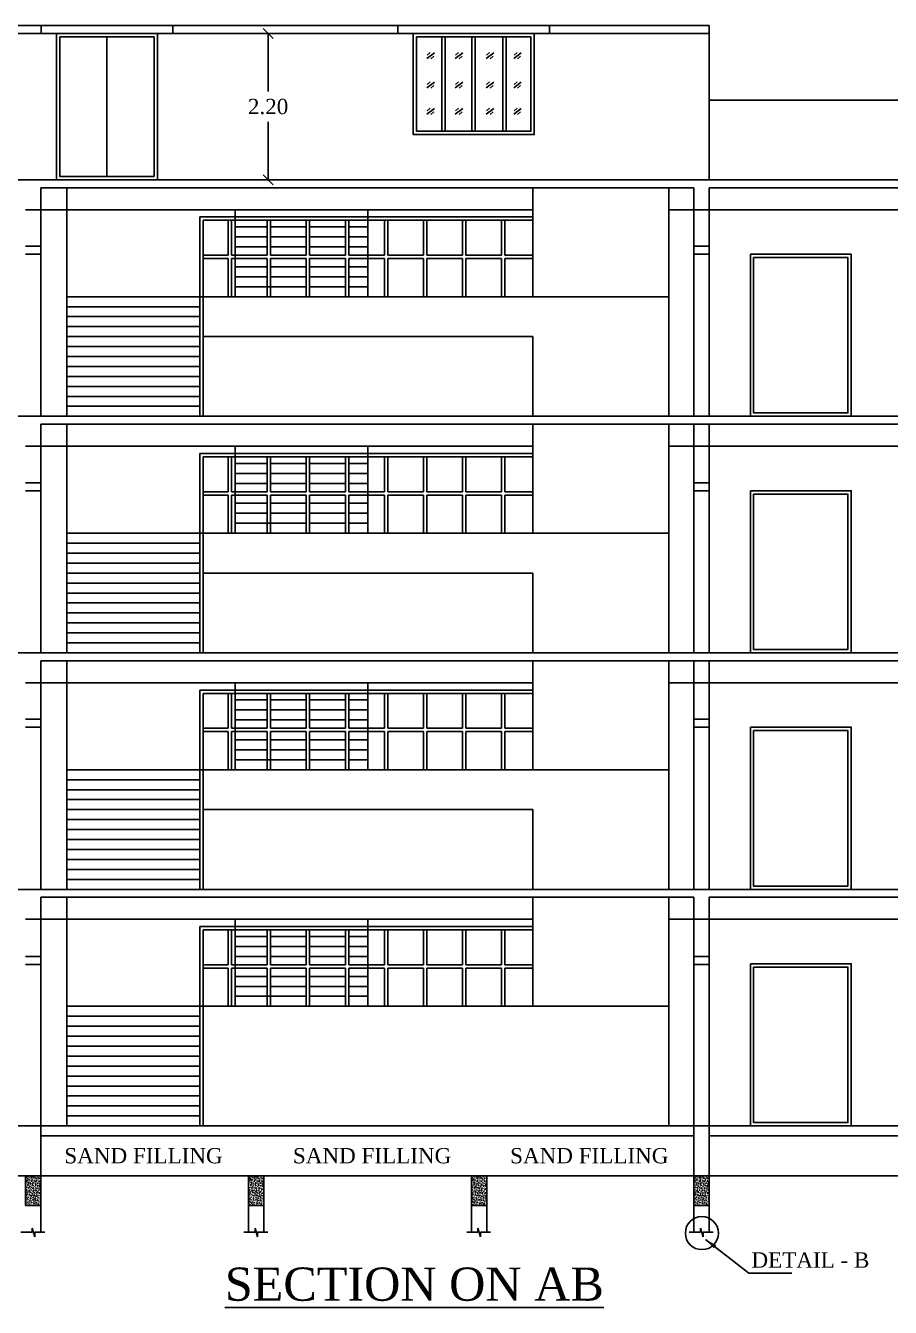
# Model space of a CAD drawing. Header units: metres. Extents: x -53 to 471, y -924 to -843.
# Drawn here: x 413.02 to 426.04, y -886.23 to -866.94 of the extents above; entities that cross this region are included whole.
import ezdxf
from ezdxf.enums import TextEntityAlignment as Align

# ---------------------------------------------------------------- set-up
doc = ezdxf.new("R2010")
doc.units = ezdxf.units.M
doc.header["$MEASUREMENT"] = 0
doc.header["$PDMODE"] = 3
doc.layers.get('DEFPOINTS').update_dxf_attribs({"lineweight": 5})
doc.layers.add('BLK_1_STAIR_HEADROOM', color=1, linetype='Continuous')
doc.styles.add('Isa-', font='times.ttf')
doc.styles.get("Standard").update_dxf_attribs({"font": 'arial.ttf'})
doc.styles.add('STYLE2', font='times.ttf')
doc.dimstyles.new('ISO-25', dxfattribs={"dimscale": 0, "dimtxt": 0.23, "dimasz": 0.15, "dimexe": 1.25, "dimexo": 0.625, "dimgap": 0.11, "dimtad": 0, "dimtih": 1, "dimtoh": 1, "dimzin": 1, "dimdsep": 46, "dimtxsty": 'STYLE2', "dimblk": 'OBLIQUE', "dimcen": 0, "dimse1": 1, "dimse2": 1, "dimclrd": 1, "dimclrt": 3, "dimadec": 0, "dimazin": 2, "dimtfac": 1, "dimtix": 1, "dimtofl": 0, "dimtmove": 0, "dimatfit": 3, "dimfxl": 0, "dimtolj": 1, "dimarcsym": 0})
doc.dimstyles.get("Standard").update_dxf_attribs({"dimtxt": 0.18, "dimasz": 0.18, "dimexe": 0.18, "dimexo": 0.0625, "dimgap": 0.09, "dimtad": 0, "dimtih": 1, "dimtoh": 1, "dimdec": 4, "dimzin": 0, "dimdsep": 46, "dimtxsty": 'Standard', "dimcen": 0.09, "dimadec": 0, "dimazin": 0, "dimtfac": 1, "dimtdec": 4, "dimtofl": 0, "dimtmove": 0, "dimatfit": 3, "dimfxl": 0, "dimtolj": 1, "dimtzin": 0, "dimarcsym": 0})

# ---------------------------------------------------------------- blocks, each defined once
blk = doc.blocks.new('_Oblique')
at = {"color": 0, "linetype": 'ByBlock', "lineweight": -2}
blk.add_line((-0.5, -0.5), (0.5, 0.5), dxfattribs=at)
blk = doc.blocks.new('*D835')
at = {"layer": 'BLK_1_STAIR_HEADROOM', "color": 1, "lineweight": -2}
for p, q in [((416.672, -867.057), (416.672, -867.93)), ((416.672, -869.257), (416.672, -868.384))]:
    blk.add_line(p, q, dxfattribs=at)
at = {"layer": 'DEFPOINTS', "color": 0}
for p in [(416.574, -867.057), (416.574, -869.257), (416.672, -869.257)]:
    blk.add_point(p, dxfattribs=at)
at = {"layer": 'BLK_1_STAIR_HEADROOM', "color": 1, "lineweight": -2, "xscale": 0.15, "yscale": 0.15, "zscale": 0.15}
for p, rotation in [((416.672, -867.057), 90), ((416.672, -869.257), 270)]:
    blk.add_blockref('_Oblique', p, dxfattribs=dict(at, rotation=rotation))
at = {"layer": 'BLK_1_STAIR_HEADROOM', "color": 3, "insert": (416.672, -868.157), "char_height": 0.23, "attachment_point": 5, "style": 'STYLE2'}
blk.add_mtext('\\A1;2.20', dxfattribs=at)

msp = doc.modelspace()

# ---------------------------------------------------------------- hatches: boundary and pattern name
at = {"lineweight": -3}
h = msp.add_hatch(dxfattribs=at)
h.set_pattern_fill('AR-CONC', scale=0.005, style=0)
h.set_pattern_definition([(50, (-9234.29468, -955.316533), (0.03586300913, -0.00313760675), [0.00375, -0.04125]), (355, (-9234.29468, -955.316533), (-0.00693756668, 0.03760960669), [0.003, -0.033]), (100.4514, (-9234.29169, -955.316794), (0.02892546909, 0.0344719771), [0.0031870095, -0.0350571056]), (46.1842, (-9234.29468, -955.306533), (0.05336205243, -0.00827595072), [0.005625, -0.061875]), (96.6356, (-9234.290233, -955.30722), (0.04673313528, 0.04870589355), [0.0047805144, -0.05258565]), (351.1842, (-9234.29468, -955.30653), (0.04673309726, 0.04870593005), [0.0045, -0.0495]), (21, (-9234.28968, -955.309033), (0.02984535261, -0.02013094453), [0.00375, -0.04125]), (326, (-9234.28968, -955.309033), (0.0121657666, 0.03625750225), [0.003, -0.033]), (71.4514, (-9234.287193, -955.31071), (0.04201113143, 0.01612652484), [0.0031870095, -0.0350571056]), (37.5, (-9234.29468, -955.316533), (0.000607992766, 0.016644692692), [0, -0.0326, 0, -0.0335, 0, -0.033125]), (7.5, (-9234.29468, -955.316533), (0.013153476872, 0.019720585594), [0, -0.0191, 0, -0.03185, 0, -0.012625]), (327.5, (-9234.30583, -955.316533), (0.026691121809, -0.001127743587), [0, -0.0125, 0, -0.039, 0, -0.05175]), (317.5, (-9234.31083, -955.316533), (0.029159308467, 0.005005249117), [0, -0.01625, 0, -0.0259, 0, -0.03675])])
h.paths.add_polyline_path([(413.02195, -884.69712), (413.25195, -884.69712), (413.25195, -884.24712), (413.02195, -884.24712)])
h = msp.add_hatch(dxfattribs=at)
h.set_pattern_fill('AR-CONC', scale=0.005, style=0)
h.set_pattern_definition([(50, (-9230.93968, -955.316533), (0.03586300913, -0.00313760675), [0.00375, -0.04125]), (355, (-9230.93968, -955.316533), (-0.00693756668, 0.03760960669), [0.003, -0.033]), (100.4514, (-9230.93669, -955.316794), (0.02892546909, 0.0344719771), [0.0031870095, -0.0350571056]), (46.1842, (-9230.93968, -955.306533), (0.05336205243, -0.00827595072), [0.005625, -0.061875]), (96.6356, (-9230.935233, -955.30722), (0.04673313528, 0.04870589355), [0.0047805144, -0.05258565]), (351.1842, (-9230.93968, -955.30653), (0.04673309726, 0.04870593005), [0.0045, -0.0495]), (21, (-9230.93468, -955.309033), (0.02984535261, -0.02013094453), [0.00375, -0.04125]), (326, (-9230.93468, -955.309033), (0.0121657666, 0.03625750225), [0.003, -0.033]), (71.4514, (-9230.932193, -955.31071), (0.04201113143, 0.01612652484), [0.0031870095, -0.0350571056]), (37.5, (-9230.93968, -955.316533), (0.000607992766, 0.016644692692), [0, -0.0326, 0, -0.0335, 0, -0.033125]), (7.5, (-9230.93968, -955.316533), (0.013153476872, 0.019720585594), [0, -0.0191, 0, -0.03185, 0, -0.012625]), (327.5, (-9230.95083, -955.316533), (0.026691121809, -0.001127743587), [0, -0.0125, 0, -0.039, 0, -0.05175]), (317.5, (-9230.95583, -955.316533), (0.029159308467, 0.005005249117), [0, -0.01625, 0, -0.0259, 0, -0.03675])])
h.paths.add_polyline_path([(416.37695, -884.69712), (416.60695, -884.69712), (416.60695, -884.24712), (416.37695, -884.24712)])
h = msp.add_hatch(dxfattribs=at)
h.set_pattern_fill('AR-CONC', scale=0.005, style=0)
h.set_pattern_definition([(50, (-9227.58468, -955.316533), (0.03586300913, -0.00313760675), [0.00375, -0.04125]), (355, (-9227.58468, -955.316533), (-0.00693756668, 0.03760960669), [0.003, -0.033]), (100.4514, (-9227.58169, -955.316794), (0.02892546909, 0.0344719771), [0.0031870095, -0.0350571056]), (46.1842, (-9227.58468, -955.306533), (0.05336205243, -0.00827595072), [0.005625, -0.061875]), (96.6356, (-9227.580233, -955.30722), (0.04673313528, 0.04870589355), [0.0047805144, -0.05258565]), (351.1842, (-9227.58468, -955.30653), (0.04673309726, 0.04870593005), [0.0045, -0.0495]), (21, (-9227.57968, -955.309033), (0.02984535261, -0.02013094453), [0.00375, -0.04125]), (326, (-9227.57968, -955.309033), (0.0121657666, 0.03625750225), [0.003, -0.033]), (71.4514, (-9227.577193, -955.31071), (0.04201113143, 0.01612652484), [0.0031870095, -0.0350571056]), (37.5, (-9227.58468, -955.316533), (0.000607992766, 0.016644692692), [0, -0.0326, 0, -0.0335, 0, -0.033125]), (7.5, (-9227.58468, -955.316533), (0.013153476872, 0.019720585594), [0, -0.0191, 0, -0.03185, 0, -0.012625]), (327.5, (-9227.59583, -955.316533), (0.026691121809, -0.001127743587), [0, -0.0125, 0, -0.039, 0, -0.05175]), (317.5, (-9227.60083, -955.316533), (0.029159308467, 0.005005249117), [0, -0.01625, 0, -0.0259, 0, -0.03675])])
h.paths.add_polyline_path([(419.73195, -884.69712), (419.96195, -884.69712), (419.96195, -884.24712), (419.73195, -884.24712)])
h = msp.add_hatch(dxfattribs=at)
h.set_pattern_fill('AR-CONC', scale=0.005, style=0)
h.set_pattern_definition([(50, (-9224.23468, -955.316533), (0.03586300913, -0.00313760675), [0.00375, -0.04125]), (355, (-9224.23468, -955.316533), (-0.00693756668, 0.03760960669), [0.003, -0.033]), (100.4514, (-9224.23169, -955.316794), (0.02892546909, 0.0344719771), [0.0031870095, -0.0350571056]), (46.1842, (-9224.23468, -955.306533), (0.05336205243, -0.00827595072), [0.005625, -0.061875]), (96.6356, (-9224.230233, -955.30722), (0.04673313528, 0.04870589355), [0.0047805144, -0.05258565]), (351.1842, (-9224.23468, -955.30653), (0.04673309726, 0.04870593005), [0.0045, -0.0495]), (21, (-9224.22968, -955.309033), (0.02984535261, -0.02013094453), [0.00375, -0.04125]), (326, (-9224.22968, -955.309033), (0.0121657666, 0.03625750225), [0.003, -0.033]), (71.4514, (-9224.227193, -955.31071), (0.04201113143, 0.01612652484), [0.0031870095, -0.0350571056]), (37.5, (-9224.23468, -955.316533), (0.000607992766, 0.016644692692), [0, -0.0326, 0, -0.0335, 0, -0.033125]), (7.5, (-9224.23468, -955.316533), (0.013153476872, 0.019720585594), [0, -0.0191, 0, -0.03185, 0, -0.012625]), (327.5, (-9224.24583, -955.316533), (0.026691121809, -0.001127743587), [0, -0.0125, 0, -0.039, 0, -0.05175]), (317.5, (-9224.25083, -955.316533), (0.029159308467, 0.005005249117), [0, -0.01625, 0, -0.0259, 0, -0.03675])])
h.paths.add_polyline_path([(423.08195, -884.69712), (423.31195, -884.69712), (423.31195, -884.24712), (423.08195, -884.24712)])

# ---------------------------------------------------------------- linework, layer by layer
at = {"color": 4, "ltscale": 3}
for p, q in [((411.05195, -866.93712), (423.31195, -866.93712)), ((423.31195, -866.93712), (423.31195, -869.25712)), ((411.05195, -867.05712), (423.31195, -867.05712))]:
    msp.add_line(p, q, dxfattribs=at)
at = {"color": 3, "lineweight": -3}
for p, q in [((414.24556, -867.10712), (414.24556, -869.20712)), ((413.02195, -870.25712), (413.25195, -870.25712)), ((413.02195, -870.37712), (413.25195, -870.37712)), ((423.08195, -870.25712), (423.31195, -870.25712)), ((423.08195, -870.37712), (423.31195, -870.37712)), ((413.02195, -873.81712), (413.25195, -873.81712)), ((423.08195, -873.81712), (423.31195, -873.81712)), ((413.02195, -873.93712), (413.25195, -873.93712)), ((423.08195, -873.93712), (423.31195, -873.93712)), ((413.02195, -877.37712), (413.25195, -877.37712)), ((423.08195, -877.37712), (423.31195, -877.37712)), ((413.02195, -877.49712), (413.25195, -877.49712)), ((423.08195, -877.49712), (423.31195, -877.49712)), ((413.02195, -880.94712), (413.25195, -880.94712)), ((423.08195, -880.94712), (423.31195, -880.94712)), ((413.02195, -881.06712), (413.25195, -881.06712)), ((423.08195, -881.06712), (423.31195, -881.06712))]:
    msp.add_line(p, q, dxfattribs=at)
at = {"color": 50}
for p, q in [((419.28655, -868.52712), (419.28655, -867.10712)), ((419.33655, -868.52712), (419.33655, -867.10712)), ((419.74065, -868.52712), (419.74065, -867.10712)), ((419.79065, -868.52712), (419.79065, -867.10712)), ((420.2071, -868.52712), (420.2071, -867.10712)), ((420.2571, -868.52712), (420.2571, -867.10712))]:
    msp.add_line(p, q, dxfattribs=at)
for p, q in [((419.06092, -867.43111), (419.17528, -867.34694)), ((419.06643, -867.3821), (419.11182, -867.33972)), ((419.48865, -867.43111), (419.60302, -867.34694)), ((419.49417, -867.3821), (419.53955, -867.33972)), ((419.95511, -867.43111), (420.06948, -867.34694)), ((419.96062, -867.3821), (420.00601, -867.33972)), ((420.3686, -867.43111), (420.48297, -867.34694)), ((420.37412, -867.3821), (420.4195, -867.33972)), ((419.11971, -867.43532), (419.16411, -867.39688)), ((419.54745, -867.43532), (419.59185, -867.39688)), ((420.0139, -867.43532), (420.0583, -867.39688)), ((420.42739, -867.43532), (420.47179, -867.39688)), ((419.06092, -867.87219), (419.17528, -867.78801)), ((419.06643, -867.82317), (419.11182, -867.78079)), ((419.11971, -867.8764), (419.16411, -867.83796)), ((419.48865, -867.87219), (419.60302, -867.78801)), ((419.49417, -867.82317), (419.53955, -867.78079)), ((419.54745, -867.8764), (419.59185, -867.83796)), ((419.95511, -867.87219), (420.06948, -867.78801)), ((419.96062, -867.82317), (420.00601, -867.78079)), ((420.0139, -867.8764), (420.0583, -867.83796)), ((420.3686, -867.87219), (420.48297, -867.78801)), ((420.37412, -867.82317), (420.4195, -867.78079)), ((420.42739, -867.8764), (420.47179, -867.83796)), ((419.06092, -868.26827), (419.17528, -868.1841)), ((419.06643, -868.21926), (419.11182, -868.17688)), ((419.11971, -868.27248), (419.16411, -868.23405)), ((419.48865, -868.26827), (419.60302, -868.1841)), ((419.49417, -868.21926), (419.53955, -868.17688)), ((419.54745, -868.27248), (419.59185, -868.23405)), ((419.95511, -868.26827), (420.06948, -868.1841)), ((419.96062, -868.21926), (420.00601, -868.17688)), ((420.0139, -868.27248), (420.0583, -868.23405)), ((420.3686, -868.26827), (420.48297, -868.1841)), ((420.37412, -868.21926), (420.4195, -868.17688)), ((420.42739, -868.27248), (420.47179, -868.23405))]:
    msp.add_line(p, q)
at = {"lineweight": -3}
for p, q in [((423.31195, -868.05712), (433.38195, -868.05712)), ((391.22195, -869.25712), (445.12195, -869.25712)), ((413.25195, -869.37712), (423.08195, -869.37712)), ((413.25195, -872.81712), (413.25195, -869.37712)), ((413.64195, -872.81712), (413.64195, -869.37712)), ((420.65524, -869.37712), (420.65524, -871.01712)), ((422.70524, -869.37712), (422.70524, -872.81712)), ((423.08195, -872.81712), (423.08195, -869.37712)), ((423.31195, -872.81712), (423.31195, -869.37712)), ((423.31195, -869.37712), (433.15195, -869.37712)), ((413.02195, -869.70712), (413.25195, -869.70712)), ((413.25195, -869.70712), (420.65524, -869.70712)), ((422.70524, -869.70712), (423.31195, -869.70712)), ((423.31195, -869.70712), (444.28195, -869.70712)), ((420.65524, -871.01712), (420.65524, -870.38712)), ((415.69195, -871.01712), (420.65524, -871.01712)), ((420.65524, -871.01712), (422.70524, -871.01712)), ((415.69195, -871.61712), (420.65524, -871.61712)), ((420.65524, -871.61712), (420.65524, -872.81712)), ((391.22195, -872.81712), (445.12195, -872.81712)), ((391.83195, -872.81712), (444.51195, -872.81712)), ((413.25195, -872.93712), (423.08195, -872.93712)), ((413.25195, -872.93712), (433.15195, -872.93712)), ((413.25195, -876.37712), (413.25195, -872.93712)), ((413.64195, -876.37712), (413.64195, -872.93712)), ((420.65524, -872.93712), (420.65524, -874.57712)), ((422.70524, -872.93712), (422.70524, -876.37712)), ((423.08195, -876.37712), (423.08195, -872.93712)), ((423.31195, -876.37712), (423.31195, -872.93712)), ((423.31195, -872.93712), (433.15195, -872.93712)), ((413.02195, -873.26712), (413.25195, -873.26712)), ((413.25195, -873.26712), (420.65524, -873.26712)), ((422.70524, -873.26712), (423.31195, -873.26712)), ((423.31195, -873.26712), (444.28195, -873.26712)), ((420.65524, -874.57712), (420.65524, -873.94712)), ((415.69195, -874.57712), (420.65524, -874.57712)), ((420.65524, -874.57712), (422.70524, -874.57712)), ((415.69195, -875.17712), (420.65524, -875.17712)), ((420.65524, -875.17712), (420.65524, -876.37712)), ((391.22195, -876.37712), (445.12195, -876.37712)), ((391.83195, -876.37712), (444.51195, -876.37712)), ((413.25195, -876.49712), (423.08195, -876.49712)), ((413.25195, -876.49712), (433.15195, -876.49712)), ((413.25195, -879.93712), (413.25195, -876.49712)), ((413.64195, -879.93712), (413.64195, -876.49712)), ((420.65524, -876.49712), (420.65524, -878.13712)), ((422.70524, -876.49712), (422.70524, -879.93712)), ((423.08195, -879.93712), (423.08195, -876.49712)), ((423.31195, -879.93712), (423.31195, -876.49712)), ((423.31195, -876.49712), (433.15195, -876.49712)), ((413.02195, -876.82712), (413.25195, -876.82712)), ((413.25195, -876.82712), (420.65524, -876.82712)), ((422.70524, -876.82712), (423.31195, -876.82712)), ((423.31195, -876.82712), (444.28195, -876.82712)), ((420.65524, -878.13712), (420.65524, -877.50712)), ((415.69195, -878.13712), (420.65524, -878.13712)), ((420.65524, -878.13712), (422.70524, -878.13712)), ((415.69195, -878.73712), (420.65524, -878.73712)), ((420.65524, -878.73712), (420.65524, -879.93712)), ((391.83195, -879.93712), (444.51195, -879.93712)), ((413.25195, -880.05712), (423.08195, -880.05712)), ((413.25195, -884.24712), (413.25195, -880.05712)), ((413.64195, -883.49712), (413.64195, -880.05712)), ((420.65524, -880.05712), (420.65524, -881.69712)), ((422.70524, -880.05712), (422.70524, -883.49712)), ((423.08195, -884.24712), (423.08195, -880.05712)), ((423.31195, -880.05712), (433.15195, -880.05712)), ((423.31195, -884.24712), (423.31195, -880.05712)), ((413.02195, -880.38712), (413.25195, -880.38712)), ((413.25195, -880.38712), (420.65524, -880.38712)), ((422.70524, -880.38712), (444.28195, -880.38712)), ((423.08195, -880.38712), (423.31195, -880.38712)), ((420.65524, -881.69712), (420.65524, -881.06712)), ((415.69195, -881.69712), (420.65524, -881.69712)), ((420.65524, -881.69712), (422.70524, -881.69712)), ((391.83195, -883.49712), (444.51195, -883.49712)), ((413.25195, -883.64712), (423.08195, -883.64712)), ((423.31195, -883.64712), (433.15195, -883.64712)), ((388.73743, -884.24712), (448.8122, -884.24712))]:
    msp.add_line(p, q, dxfattribs=at)
at = {"color": 31, "lineweight": -3}
for p, q in [((415.64195, -869.81712), (415.64195, -872.81712)), ((415.69195, -869.86712), (415.69195, -872.81712)), ((415.64195, -873.37712), (415.64195, -876.37712)), ((415.69195, -873.42712), (415.69195, -876.37712)), ((415.64195, -876.93712), (415.64195, -879.93712)), ((415.69195, -876.98712), (415.69195, -879.93712)), ((415.64195, -880.49712), (415.64195, -883.49712)), ((415.69195, -880.54712), (415.69195, -883.49712))]:
    msp.add_line(p, q, dxfattribs=at)
at = {"color": 31}
for p, q in [((415.64195, -869.81712), (420.65524, -869.81712)), ((415.69195, -869.86712), (420.65524, -869.86712)), ((415.64195, -873.37712), (420.65524, -873.37712)), ((415.69195, -873.42712), (420.65524, -873.42712)), ((415.64195, -876.93712), (420.65524, -876.93712)), ((415.69195, -876.98712), (420.65524, -876.98712)), ((415.64195, -880.49712), (420.65524, -880.49712)), ((415.69195, -880.54712), (420.65524, -880.54712))]:
    msp.add_line(p, q, dxfattribs=at)
at = {"color": 5}
for p, q in [((416.07087, -869.86712), (416.07087, -870.39212)), ((416.12087, -869.86712), (416.12087, -870.39212)), ((416.65876, -869.86712), (416.65876, -870.39212)), ((416.70876, -869.86712), (416.70876, -870.39212)), ((417.24665, -869.86712), (417.24665, -870.39212)), ((417.29665, -869.86712), (417.29665, -870.39212)), ((417.83454, -869.86712), (417.83454, -870.39212)), ((417.88454, -869.86712), (417.88454, -870.39212)), ((418.42243, -869.86712), (418.42243, -870.39212)), ((418.47243, -869.86712), (418.47243, -870.39212)), ((419.01032, -869.86712), (419.01032, -870.39212)), ((419.06032, -869.86712), (419.06032, -870.39212)), ((419.59821, -869.86712), (419.59821, -870.39212)), ((419.64821, -869.86712), (419.64821, -870.39212)), ((420.1861, -869.86712), (420.1861, -870.39212)), ((420.2361, -869.86712), (420.2361, -870.39212)), ((415.69195, -870.39212), (416.07087, -870.39212)), ((415.69195, -870.44212), (416.07087, -870.44212)), ((416.07087, -870.44212), (416.07087, -871.01712)), ((416.12087, -870.39212), (416.65876, -870.39212)), ((416.12087, -870.44212), (416.12087, -871.01712)), ((416.12087, -870.44212), (416.65876, -870.44212)), ((416.65876, -870.44212), (416.65876, -871.01712)), ((416.70876, -870.39212), (417.24665, -870.39212)), ((416.70876, -870.44212), (416.70876, -871.01712)), ((416.70876, -870.44212), (417.24665, -870.44212)), ((417.24665, -870.44212), (417.24665, -871.01712)), ((417.29665, -870.39212), (417.83454, -870.39212)), ((417.29665, -870.44212), (417.29665, -871.01712)), ((417.29665, -870.44212), (417.83454, -870.44212)), ((417.83454, -870.44212), (417.83454, -871.01712)), ((417.88454, -870.39212), (418.42243, -870.39212)), ((417.88454, -870.44212), (417.88454, -871.01712)), ((417.88454, -870.44212), (418.42243, -870.44212)), ((418.42243, -870.44212), (418.42243, -871.01712)), ((418.47243, -870.39212), (419.01032, -870.39212)), ((418.47243, -870.44212), (418.47243, -871.01712)), ((418.47243, -870.44212), (419.01032, -870.44212)), ((419.01032, -870.44212), (419.01032, -871.01712)), ((419.06032, -870.39212), (419.59821, -870.39212)), ((419.06032, -870.44212), (419.06032, -871.01712)), ((419.06032, -870.44212), (419.59821, -870.44212)), ((419.59821, -870.44212), (419.59821, -871.01712)), ((419.64821, -870.39212), (420.1861, -870.39212)), ((419.64821, -870.44212), (419.64821, -871.01712)), ((419.64821, -870.44212), (420.1861, -870.44212)), ((420.1861, -870.44212), (420.1861, -871.01712)), ((420.2361, -870.39212), (420.65524, -870.39212)), ((420.2361, -870.44212), (420.2361, -871.01712)), ((420.2361, -870.44212), (420.65524, -870.44212)), ((416.07087, -873.42712), (416.07087, -873.95212)), ((416.12087, -873.42712), (416.12087, -873.95212)), ((416.65876, -873.42712), (416.65876, -873.95212)), ((416.70876, -873.42712), (416.70876, -873.95212)), ((417.24665, -873.42712), (417.24665, -873.95212)), ((417.29665, -873.42712), (417.29665, -873.95212)), ((417.83454, -873.42712), (417.83454, -873.95212)), ((417.88454, -873.42712), (417.88454, -873.95212)), ((418.42243, -873.42712), (418.42243, -873.95212)), ((418.47243, -873.42712), (418.47243, -873.95212)), ((419.01032, -873.42712), (419.01032, -873.95212)), ((419.06032, -873.42712), (419.06032, -873.95212)), ((419.59821, -873.42712), (419.59821, -873.95212)), ((419.64821, -873.42712), (419.64821, -873.95212)), ((420.1861, -873.42712), (420.1861, -873.95212)), ((420.2361, -873.42712), (420.2361, -873.95212)), ((415.69195, -873.95212), (416.07087, -873.95212)), ((415.69195, -874.00212), (416.07087, -874.00212)), ((416.07087, -874.00212), (416.07087, -874.57712)), ((416.12087, -873.95212), (416.65876, -873.95212)), ((416.12087, -874.00212), (416.12087, -874.57712)), ((416.12087, -874.00212), (416.65876, -874.00212)), ((416.65876, -874.00212), (416.65876, -874.57712)), ((416.70876, -873.95212), (417.24665, -873.95212)), ((416.70876, -874.00212), (416.70876, -874.57712)), ((416.70876, -874.00212), (417.24665, -874.00212)), ((417.24665, -874.00212), (417.24665, -874.57712)), ((417.29665, -873.95212), (417.83454, -873.95212)), ((417.29665, -874.00212), (417.29665, -874.57712)), ((417.29665, -874.00212), (417.83454, -874.00212)), ((417.83454, -874.00212), (417.83454, -874.57712)), ((417.88454, -873.95212), (418.42243, -873.95212)), ((417.88454, -874.00212), (417.88454, -874.57712)), ((417.88454, -874.00212), (418.42243, -874.00212)), ((418.42243, -874.00212), (418.42243, -874.57712)), ((418.47243, -873.95212), (419.01032, -873.95212)), ((418.47243, -874.00212), (418.47243, -874.57712)), ((418.47243, -874.00212), (419.01032, -874.00212)), ((419.01032, -874.00212), (419.01032, -874.57712)), ((419.06032, -873.95212), (419.59821, -873.95212)), ((419.06032, -874.00212), (419.06032, -874.57712)), ((419.06032, -874.00212), (419.59821, -874.00212)), ((419.59821, -874.00212), (419.59821, -874.57712)), ((419.64821, -873.95212), (420.1861, -873.95212)), ((419.64821, -874.00212), (419.64821, -874.57712)), ((419.64821, -874.00212), (420.1861, -874.00212)), ((420.1861, -874.00212), (420.1861, -874.57712)), ((420.2361, -873.95212), (420.65524, -873.95212)), ((420.2361, -874.00212), (420.2361, -874.57712)), ((420.2361, -874.00212), (420.65524, -874.00212)), ((416.07087, -876.98712), (416.07087, -877.51212)), ((416.12087, -876.98712), (416.12087, -877.51212)), ((416.65876, -876.98712), (416.65876, -877.51212)), ((416.70876, -876.98712), (416.70876, -877.51212)), ((417.24665, -876.98712), (417.24665, -877.51212)), ((417.29665, -876.98712), (417.29665, -877.51212)), ((417.83454, -876.98712), (417.83454, -877.51212)), ((417.88454, -876.98712), (417.88454, -877.51212)), ((418.42243, -876.98712), (418.42243, -877.51212)), ((418.47243, -876.98712), (418.47243, -877.51212)), ((419.01032, -876.98712), (419.01032, -877.51212)), ((419.06032, -876.98712), (419.06032, -877.51212)), ((419.59821, -876.98712), (419.59821, -877.51212)), ((419.64821, -876.98712), (419.64821, -877.51212)), ((420.1861, -876.98712), (420.1861, -877.51212)), ((420.2361, -876.98712), (420.2361, -877.51212)), ((415.69195, -877.51212), (416.07087, -877.51212)), ((415.69195, -877.56212), (416.07087, -877.56212)), ((416.07087, -877.56212), (416.07087, -878.13712)), ((416.12087, -877.51212), (416.65876, -877.51212)), ((416.12087, -877.56212), (416.12087, -878.13712)), ((416.12087, -877.56212), (416.65876, -877.56212)), ((416.65876, -877.56212), (416.65876, -878.13712)), ((416.70876, -877.51212), (417.24665, -877.51212)), ((416.70876, -877.56212), (416.70876, -878.13712)), ((416.70876, -877.56212), (417.24665, -877.56212)), ((417.24665, -877.56212), (417.24665, -878.13712)), ((417.29665, -877.51212), (417.83454, -877.51212)), ((417.29665, -877.56212), (417.29665, -878.13712)), ((417.29665, -877.56212), (417.83454, -877.56212)), ((417.83454, -877.56212), (417.83454, -878.13712)), ((417.88454, -877.51212), (418.42243, -877.51212)), ((417.88454, -877.56212), (417.88454, -878.13712)), ((417.88454, -877.56212), (418.42243, -877.56212)), ((418.42243, -877.56212), (418.42243, -878.13712)), ((418.47243, -877.51212), (419.01032, -877.51212)), ((418.47243, -877.56212), (418.47243, -878.13712)), ((418.47243, -877.56212), (419.01032, -877.56212)), ((419.01032, -877.56212), (419.01032, -878.13712)), ((419.06032, -877.51212), (419.59821, -877.51212)), ((419.06032, -877.56212), (419.06032, -878.13712)), ((419.06032, -877.56212), (419.59821, -877.56212)), ((419.59821, -877.56212), (419.59821, -878.13712)), ((419.64821, -877.51212), (420.1861, -877.51212)), ((419.64821, -877.56212), (419.64821, -878.13712)), ((419.64821, -877.56212), (420.1861, -877.56212)), ((420.1861, -877.56212), (420.1861, -878.13712)), ((420.2361, -877.51212), (420.65524, -877.51212)), ((420.2361, -877.56212), (420.2361, -878.13712)), ((420.2361, -877.56212), (420.65524, -877.56212)), ((416.07087, -880.54712), (416.07087, -881.07212)), ((416.12087, -880.54712), (416.12087, -881.07212)), ((416.65876, -880.54712), (416.65876, -881.07212)), ((416.70876, -880.54712), (416.70876, -881.07212)), ((417.24665, -880.54712), (417.24665, -881.07212)), ((417.29665, -880.54712), (417.29665, -881.07212)), ((417.83454, -880.54712), (417.83454, -881.07212)), ((417.88454, -880.54712), (417.88454, -881.07212)), ((418.42243, -880.54712), (418.42243, -881.07212)), ((418.47243, -880.54712), (418.47243, -881.07212)), ((419.01032, -880.54712), (419.01032, -881.07212)), ((419.06032, -880.54712), (419.06032, -881.07212)), ((419.59821, -880.54712), (419.59821, -881.07212)), ((419.64821, -880.54712), (419.64821, -881.07212)), ((420.1861, -880.54712), (420.1861, -881.07212)), ((420.2361, -880.54712), (420.2361, -881.07212)), ((415.69195, -881.07212), (416.07087, -881.07212)), ((415.69195, -881.12212), (416.07087, -881.12212)), ((416.07087, -881.12212), (416.07087, -881.69712)), ((416.12087, -881.07212), (416.65876, -881.07212)), ((416.12087, -881.12212), (416.12087, -881.69712)), ((416.12087, -881.12212), (416.65876, -881.12212)), ((416.65876, -881.12212), (416.65876, -881.69712)), ((416.70876, -881.07212), (417.24665, -881.07212)), ((416.70876, -881.12212), (416.70876, -881.69712)), ((416.70876, -881.12212), (417.24665, -881.12212)), ((417.24665, -881.12212), (417.24665, -881.69712)), ((417.29665, -881.07212), (417.83454, -881.07212)), ((417.29665, -881.12212), (417.29665, -881.69712)), ((417.29665, -881.12212), (417.83454, -881.12212)), ((417.83454, -881.12212), (417.83454, -881.69712)), ((417.88454, -881.07212), (418.42243, -881.07212)), ((417.88454, -881.12212), (417.88454, -881.69712)), ((417.88454, -881.12212), (418.42243, -881.12212)), ((418.42243, -881.12212), (418.42243, -881.69712)), ((418.47243, -881.07212), (419.01032, -881.07212)), ((418.47243, -881.12212), (418.47243, -881.69712)), ((418.47243, -881.12212), (419.01032, -881.12212)), ((419.01032, -881.12212), (419.01032, -881.69712)), ((419.06032, -881.07212), (419.59821, -881.07212)), ((419.06032, -881.12212), (419.06032, -881.69712)), ((419.06032, -881.12212), (419.59821, -881.12212)), ((419.59821, -881.12212), (419.59821, -881.69712)), ((419.64821, -881.07212), (420.1861, -881.07212)), ((419.64821, -881.12212), (419.64821, -881.69712)), ((419.64821, -881.12212), (420.1861, -881.12212)), ((420.1861, -881.12212), (420.1861, -881.69712)), ((420.2361, -881.07212), (420.65524, -881.07212)), ((420.2361, -881.12212), (420.2361, -881.69712)), ((420.2361, -881.12212), (420.65524, -881.12212))]:
    msp.add_line(p, q, dxfattribs=at)
at = {"color": 6, "ltscale": 3}
for p, q in [((416.17359, -869.70712), (416.17359, -871.01712)), ((418.17359, -869.70712), (418.17359, -871.01712)), ((416.17359, -873.26712), (416.17359, -874.57712)), ((418.17359, -873.26712), (418.17359, -874.57712)), ((416.17359, -876.82712), (416.17359, -878.13712)), ((418.17359, -876.82712), (418.17359, -878.13712)), ((416.17359, -880.38712), (416.17359, -881.69712)), ((418.17359, -880.38712), (418.17359, -881.69712))]:
    msp.add_line(p, q, dxfattribs=at)
at = {"color": 253, "lineweight": -3}
for p, q in [((416.17359, -869.81712), (418.17359, -869.81712)), ((416.17359, -869.96712), (416.65876, -869.96712)), ((416.70876, -869.96712), (417.24665, -869.96712)), ((417.29665, -869.96712), (417.83454, -869.96712)), ((417.88454, -869.96712), (418.17359, -869.96712)), ((416.17359, -870.11712), (416.65876, -870.11712)), ((416.70876, -870.11712), (417.24665, -870.11712)), ((417.29665, -870.11712), (417.83454, -870.11712)), ((417.88454, -870.11712), (418.17359, -870.11712)), ((416.17359, -870.26712), (416.65876, -870.26712)), ((416.70876, -870.26712), (417.24665, -870.26712)), ((417.29665, -870.26712), (417.83454, -870.26712)), ((417.88454, -870.26712), (418.17359, -870.26712)), ((416.17359, -870.56712), (416.65876, -870.56712)), ((416.70876, -870.56712), (417.24665, -870.56712)), ((417.29665, -870.56712), (417.83454, -870.56712)), ((417.88454, -870.56712), (418.17359, -870.56712)), ((416.17359, -870.71712), (416.65876, -870.71712)), ((416.70876, -870.71712), (417.24665, -870.71712)), ((417.29665, -870.71712), (417.83454, -870.71712)), ((417.88454, -870.71712), (418.17359, -870.71712)), ((413.64195, -871.01712), (415.69195, -871.01712)), ((416.17359, -870.86712), (417.24665, -870.86712)), ((416.17359, -871.01712), (418.17359, -871.01712)), ((417.29665, -870.86712), (417.83454, -870.86712)), ((417.88454, -870.86712), (418.17359, -870.86712)), ((413.64195, -871.16712), (415.64195, -871.16712)), ((413.64195, -871.31712), (415.64195, -871.31712)), ((413.64195, -871.46712), (415.64195, -871.46712)), ((413.64195, -871.61712), (415.64195, -871.61712)), ((413.64195, -871.76712), (415.64195, -871.76712)), ((413.64195, -871.91712), (415.64195, -871.91712)), ((413.64195, -872.06712), (415.64195, -872.06712)), ((413.64195, -872.21712), (415.64195, -872.21712)), ((413.64195, -872.36712), (415.64195, -872.36712)), ((413.64195, -872.51712), (415.64195, -872.51712)), ((413.64195, -872.66712), (415.64195, -872.66712)), ((416.17359, -873.37712), (418.17359, -873.37712)), ((416.17359, -873.52712), (416.65876, -873.52712)), ((416.70876, -873.52712), (417.24665, -873.52712)), ((417.29665, -873.52712), (417.83454, -873.52712)), ((417.88454, -873.52712), (418.17359, -873.52712)), ((416.17359, -873.67712), (416.65876, -873.67712)), ((416.70876, -873.67712), (417.24665, -873.67712)), ((417.29665, -873.67712), (417.83454, -873.67712)), ((417.88454, -873.67712), (418.17359, -873.67712)), ((416.17359, -873.82712), (416.65876, -873.82712)), ((416.70876, -873.82712), (417.24665, -873.82712)), ((417.29665, -873.82712), (417.83454, -873.82712)), ((417.88454, -873.82712), (418.17359, -873.82712)), ((416.17359, -874.12712), (416.65876, -874.12712)), ((416.17359, -874.27712), (416.65876, -874.27712)), ((416.70876, -874.12712), (417.24665, -874.12712)), ((416.70876, -874.27712), (417.24665, -874.27712)), ((417.29665, -874.12712), (417.83454, -874.12712)), ((417.29665, -874.27712), (417.83454, -874.27712)), ((417.88454, -874.12712), (418.17359, -874.12712)), ((417.88454, -874.27712), (418.17359, -874.27712)), ((416.17359, -874.42712), (417.24665, -874.42712)), ((417.29665, -874.42712), (417.83454, -874.42712)), ((417.88454, -874.42712), (418.17359, -874.42712)), ((413.64195, -874.57712), (415.69195, -874.57712)), ((416.17359, -874.57712), (418.17359, -874.57712)), ((413.64195, -874.72712), (415.64195, -874.72712)), ((413.64195, -874.87712), (415.64195, -874.87712)), ((413.64195, -875.02712), (415.64195, -875.02712)), ((413.64195, -875.17712), (415.64195, -875.17712)), ((413.64195, -875.32712), (415.64195, -875.32712)), ((413.64195, -875.47712), (415.64195, -875.47712)), ((413.64195, -875.62712), (415.64195, -875.62712)), ((413.64195, -875.77712), (415.64195, -875.77712)), ((413.64195, -875.92712), (415.64195, -875.92712)), ((413.64195, -876.07712), (415.64195, -876.07712)), ((413.64195, -876.22712), (415.64195, -876.22712)), ((416.17359, -876.93712), (418.17359, -876.93712)), ((416.17359, -877.08712), (416.65876, -877.08712)), ((416.70876, -877.08712), (417.24665, -877.08712)), ((417.29665, -877.08712), (417.83454, -877.08712)), ((417.88454, -877.08712), (418.17359, -877.08712)), ((416.17359, -877.23712), (416.65876, -877.23712)), ((416.17359, -877.38712), (416.65876, -877.38712)), ((416.70876, -877.23712), (417.24665, -877.23712)), ((416.70876, -877.38712), (417.24665, -877.38712)), ((417.29665, -877.23712), (417.83454, -877.23712)), ((417.29665, -877.38712), (417.83454, -877.38712)), ((417.88454, -877.23712), (418.17359, -877.23712)), ((417.88454, -877.38712), (418.17359, -877.38712)), ((416.17359, -877.68712), (416.65876, -877.68712)), ((416.70876, -877.68712), (417.24665, -877.68712)), ((417.29665, -877.68712), (417.83454, -877.68712)), ((417.88454, -877.68712), (418.17359, -877.68712)), ((416.17359, -877.83712), (416.65876, -877.83712)), ((416.70876, -877.83712), (417.24665, -877.83712)), ((417.29665, -877.83712), (417.83454, -877.83712)), ((417.88454, -877.83712), (418.17359, -877.83712)), ((413.64195, -878.13712), (415.69195, -878.13712)), ((416.17359, -877.98712), (417.24665, -877.98712)), ((416.17359, -878.13712), (418.17359, -878.13712)), ((417.29665, -877.98712), (417.83454, -877.98712)), ((417.88454, -877.98712), (418.17359, -877.98712)), ((413.64195, -878.28712), (415.64195, -878.28712)), ((413.64195, -878.43712), (415.64195, -878.43712)), ((413.64195, -878.58712), (415.64195, -878.58712)), ((413.64195, -878.73712), (415.64195, -878.73712)), ((413.64195, -878.88712), (415.64195, -878.88712)), ((413.64195, -879.03712), (415.64195, -879.03712)), ((413.64195, -879.18712), (415.64195, -879.18712)), ((413.64195, -879.33712), (415.64195, -879.33712)), ((413.64195, -879.48712), (415.64195, -879.48712)), ((413.64195, -879.63712), (415.64195, -879.63712)), ((413.64195, -879.78712), (415.64195, -879.78712)), ((416.17359, -880.49712), (418.17359, -880.49712)), ((416.17359, -880.64712), (416.65876, -880.64712)), ((416.70876, -880.64712), (417.24665, -880.64712)), ((417.29665, -880.64712), (417.83454, -880.64712)), ((417.88454, -880.64712), (418.17359, -880.64712)), ((416.17359, -880.79712), (416.65876, -880.79712)), ((416.70876, -880.79712), (417.24665, -880.79712)), ((417.29665, -880.79712), (417.83454, -880.79712)), ((417.88454, -880.79712), (418.17359, -880.79712)), ((416.17359, -880.94712), (416.65876, -880.94712)), ((416.70876, -880.94712), (417.24665, -880.94712)), ((417.29665, -880.94712), (417.83454, -880.94712)), ((417.88454, -880.94712), (418.17359, -880.94712)), ((416.17359, -881.24712), (416.65876, -881.24712)), ((416.70876, -881.24712), (417.24665, -881.24712)), ((417.29665, -881.24712), (417.83454, -881.24712)), ((417.88454, -881.24712), (418.17359, -881.24712)), ((416.17359, -881.39712), (416.65876, -881.39712)), ((416.70876, -881.39712), (417.24665, -881.39712)), ((417.29665, -881.39712), (417.83454, -881.39712)), ((417.88454, -881.39712), (418.17359, -881.39712)), ((416.17359, -881.54712), (417.24665, -881.54712)), ((417.29665, -881.54712), (417.83454, -881.54712)), ((417.88454, -881.54712), (418.17359, -881.54712)), ((413.64195, -881.69712), (415.69195, -881.69712)), ((413.64195, -881.84712), (415.64195, -881.84712)), ((413.64195, -881.99712), (415.64195, -881.99712)), ((413.64195, -882.14712), (415.64195, -882.14712)), ((413.64195, -882.29712), (415.64195, -882.29712)), ((413.64195, -882.44712), (415.64195, -882.44712)), ((413.64195, -882.59712), (415.64195, -882.59712)), ((413.64195, -882.74712), (415.64195, -882.74712)), ((413.64195, -882.89712), (415.64195, -882.89712)), ((413.64195, -883.04712), (415.64195, -883.04712)), ((413.64195, -883.19712), (415.64195, -883.19712)), ((413.64195, -883.34712), (415.64195, -883.34712))]:
    msp.add_line(p, q, dxfattribs=at)
at = {"color": 41, "ltscale": 3}
for p, q in [((415.69195, -871.01712), (420.65524, -871.01712)), ((415.69195, -874.57712), (420.65524, -874.57712)), ((415.69195, -878.13712), (420.65524, -878.13712)), ((415.69195, -880.49712), (420.65524, -880.49712)), ((415.69195, -881.69712), (420.65524, -881.69712))]:
    msp.add_line(p, q, dxfattribs=at)
at = {"color": 7, "lineweight": -3}
for p, q in [((413.25195, -884.24712), (413.25195, -885.09794)), ((416.37695, -884.24712), (416.37695, -885.09794)), ((416.60695, -884.24712), (416.60695, -885.09794)), ((419.73195, -884.24712), (419.73195, -885.09794)), ((419.96195, -884.24712), (419.96195, -885.09794)), ((423.08195, -884.24712), (423.08195, -885.09794)), ((423.31195, -884.24712), (423.31195, -885.09794)), ((412.95117, -885.09794), (413.11981, -885.09794)), ((413.11981, -885.09794), (413.11981, -885.03488)), ((413.11981, -885.03488), (413.1582, -885.16765)), ((413.1582, -885.16765), (413.1582, -885.09794)), ((413.1582, -885.09794), (413.31029, -885.09794)), ((416.30617, -885.09794), (416.47481, -885.09794)), ((416.47481, -885.09794), (416.47481, -885.03488)), ((416.47481, -885.03488), (416.5132, -885.16765)), ((416.5132, -885.16765), (416.5132, -885.09794)), ((416.5132, -885.09794), (416.66529, -885.09794)), ((419.66117, -885.09794), (419.82981, -885.09794)), ((419.82981, -885.09794), (419.82981, -885.03488)), ((419.82981, -885.03488), (419.8682, -885.16765)), ((419.8682, -885.16765), (419.8682, -885.09794)), ((419.8682, -885.09794), (420.02029, -885.09794)), ((423.01117, -885.09794), (423.17981, -885.09794)), ((423.17981, -885.09794), (423.17981, -885.03488)), ((423.17981, -885.03488), (423.2182, -885.16765)), ((423.2182, -885.16765), (423.2182, -885.09794)), ((423.2182, -885.09794), (423.37029, -885.09794))]:
    msp.add_line(p, q, dxfattribs=at)
at = {"color": 3, "lineweight": -3}
msp.add_lwpolyline([(413.48556, -867.05712), (413.25556, -867.05712), (413.25556, -866.93712), (415.23556, -866.93712), (415.23556, -866.93712), (415.23556, -867.05712), (415.00556, -867.05712)], dxfattribs=at)
at = {"color": 50}
msp.add_lwpolyline([(418.85695, -867.05712), (418.62695, -867.05712), (418.62695, -866.93712), (420.90695, -866.93712), (420.90695, -866.93712), (420.90695, -867.05712), (420.67695, -867.05712)], dxfattribs=at)
at = {"color": 3, "lineweight": -3}
for points in [[(413.48556, -867.05712), (415.00556, -867.05712), (415.00556, -869.25712), (413.48556, -869.25712)], [(413.53556, -867.10712), (414.95556, -867.10712), (414.95556, -869.20712), (413.53556, -869.20712)]]:
    msp.add_lwpolyline(points, close=True, dxfattribs=at)
at = {"color": 50}
for points in [[(418.85695, -867.05712), (420.67695, -867.05712), (420.67695, -868.57712), (418.85695, -868.57712)], [(418.90695, -867.10712), (420.62695, -867.10712), (420.62695, -868.52712), (418.90695, -868.52712)]]:
    msp.add_lwpolyline(points, close=True, dxfattribs=at)
at = {"lineweight": -3}
for points in [[(423.92195, -869.25712), (425.44195, -869.25712)], [(423.92195, -872.81712), (425.44195, -872.81712)], [(423.92195, -876.37712), (425.44195, -876.37712)]]:
    msp.add_lwpolyline(points, dxfattribs=at)
at = {"color": 4, "lineweight": -3}
for points in [[(423.93075, -870.37712), (425.45075, -870.37712), (425.45075, -872.81712), (423.93075, -872.81712)], [(423.98075, -870.42712), (425.40075, -870.42712), (425.40075, -872.76712), (423.98075, -872.76712)], [(423.93075, -873.93712), (425.45075, -873.93712), (425.45075, -876.37712), (423.93075, -876.37712)], [(423.98075, -873.98712), (425.40075, -873.98712), (425.40075, -876.32712), (423.98075, -876.32712)], [(423.93075, -877.49712), (425.45075, -877.49712), (425.45075, -879.93712), (423.93075, -879.93712)], [(423.98075, -877.54712), (425.40075, -877.54712), (425.40075, -879.88712), (423.98075, -879.88712)], [(423.93075, -881.05712), (425.45075, -881.05712), (425.45075, -883.49712), (423.93075, -883.49712)], [(423.98075, -881.10712), (425.40075, -881.10712), (425.40075, -883.44712), (423.98075, -883.44712)]]:
    msp.add_lwpolyline(points, close=True, dxfattribs=at)
at = {"color": 7, "lineweight": -3}
for points in [[(413.02195, -884.69712), (413.25195, -884.69712), (413.25195, -884.24712), (413.02195, -884.24712)], [(416.37695, -884.69712), (416.60695, -884.69712), (416.60695, -884.24712), (416.37695, -884.24712)], [(419.73195, -884.69712), (419.96195, -884.69712), (419.96195, -884.24712), (419.73195, -884.24712)], [(423.08195, -884.69712), (423.31195, -884.69712), (423.31195, -884.24712), (423.08195, -884.24712)]]:
    msp.add_lwpolyline(points, close=True, dxfattribs=at)
at = {"lineweight": -3}
msp.add_circle((423.20175, -885.11076), 0.24926, dxfattribs=at)

# ---------------------------------------------------------------- texts
at = {"color": 42, "lineweight": -3, "style": 'Isa-'}
for p in [(413.60471, -884.06112), (417.0455, -884.06112), (420.31479, -884.06112)]:
    msp.add_text('SAND FILLING', height=0.23, dxfattribs=at).set_placement(p)
at = {"color": 2, "lineweight": -3, "style": 'Isa-'}
msp.add_text('DETAIL - B', height=0.23, dxfattribs=at).set_placement((424.83527, -885.6312), align=Align.CENTER)
at = {"color": 3, "lineweight": -3, "style": 'Isa-'}
msp.add_text('%%USECTION ON AB', height=0.5, dxfattribs=at).set_placement((416.01961, -886.12894))

# ---------------------------------------------------------------- dimensions: what is measured, and where the dimension line sits
at = {"layer": 'BLK_1_STAIR_HEADROOM', "color": 1}
dim = msp.add_linear_dim(base=(416.67222, -869.25712), p1=(416.57359, -867.05712), p2=(416.57359, -869.25712), angle=90, dimstyle='ISO-25', override={"dimscale": 1, "dimfxl": 0.18, "dimfxlon": 1, "dimarcsym": 1}, dxfattribs=at)
dim.commit()
dim.dimension.update_dxf_attribs({"geometry": '*D835', "text_midpoint": (416.67222, -868.15712)})

# ---------------------------------------------------------------- leaders
at = {"color": 4, "lineweight": -3}
msp.add_leader([(423.25744, -885.2064), (423.9093, -885.71294), (424.5567, -885.71294)], dimstyle='Standard', override={"dimgap": 0.09, "dimtad": 0}, dxfattribs=at)

doc.saveas('drawing.dxf')
